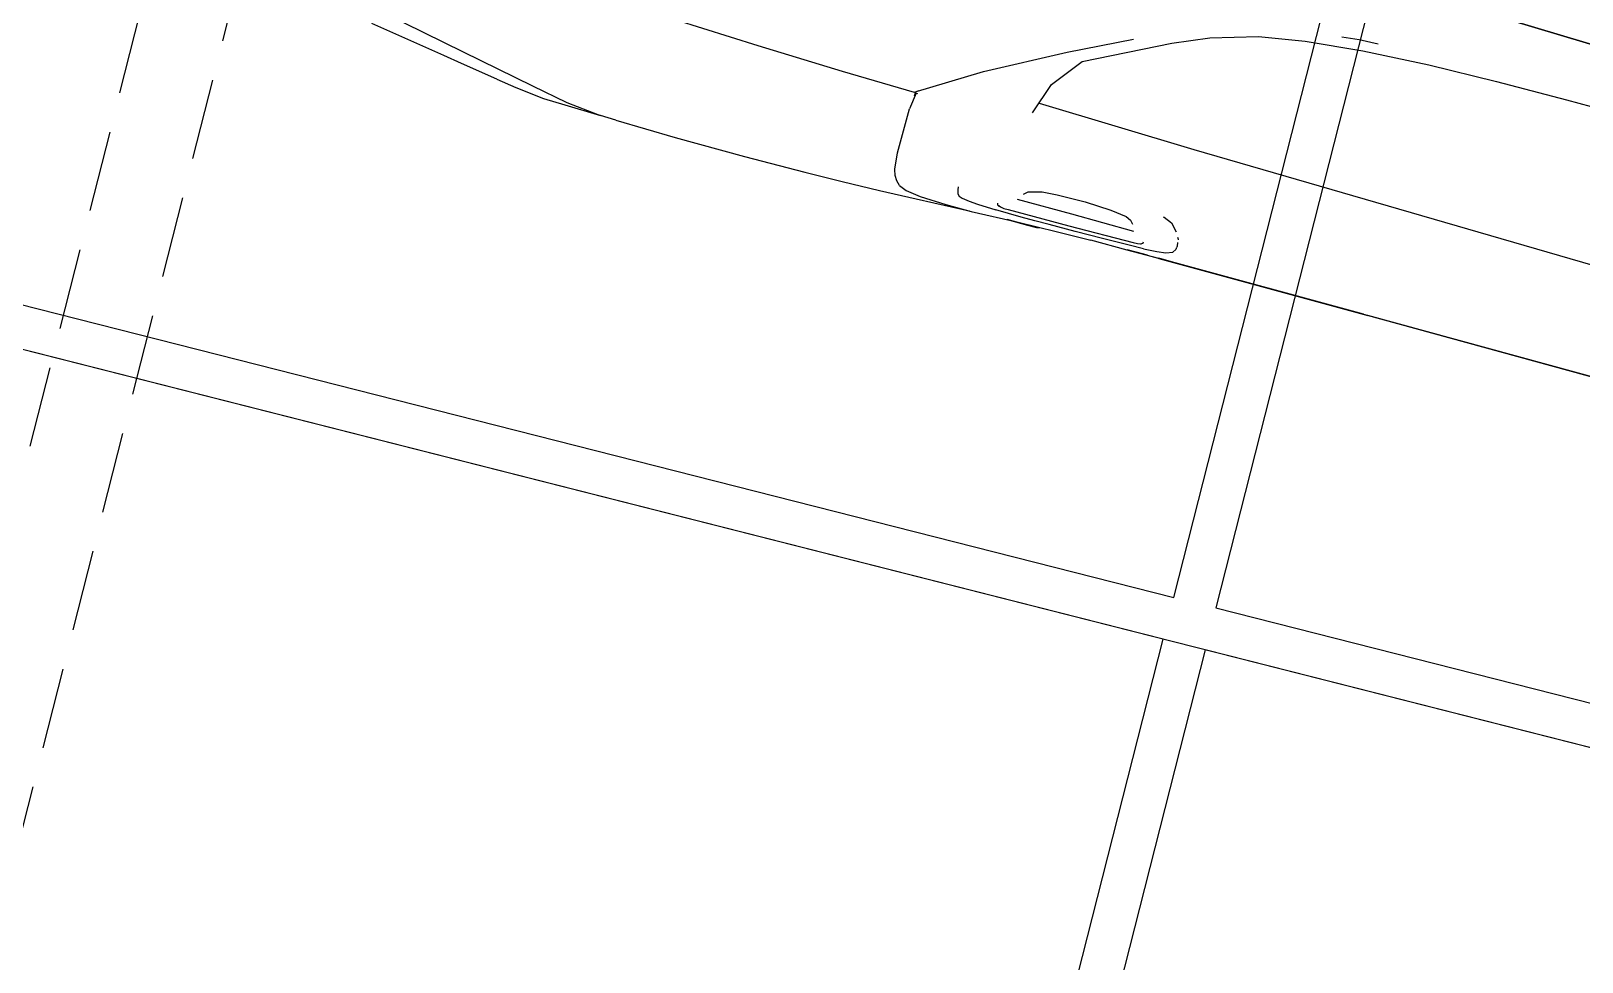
# Model space of a CAD drawing. Header units: inches. Extents: x 6322 to 85903, y -36042 to 7673.
# Drawn here: x 77881.8 to 77953.6, y 964 to 1007.1 of the extents above; entities that cross this region are included whole.
import ezdxf

# ---------------------------------------------------------------- set-up
doc = ezdxf.new("R2010")
doc.units = ezdxf.units.IN
doc.header["$LTSCALE"] = 10
doc.linetypes.add('Amconstr', pattern=[9999, 9999, 0])
doc.linetypes.add('HIDDEN2', pattern=[0.1875, 0.125, -0.0625])
for name, color, linetype in [('ADSK_ASSOC_ENTITY_BACKUPS', 7, 'Continuous'), ('CAR1', 250, 'Continuous'), ('PARK LINE', 2, 'Continuous'), ('SHADE I SEC BEAM', 11, 'HIDDEN2'), ('SOLAR PANEL', 10, 'Continuous'), ('WALL', 4, 'Continuous')]:
    doc.layers.add(name, color=color, linetype=linetype)

# ---------------------------------------------------------------- blocks, each defined once
blk = doc.blocks.new('*U171')
at = {"layer": 'SOLAR PANEL'}
blk.add_lwpolyline([(-39, 18), (-39, -18), (39, -18), (39, 18)], close=True, dxfattribs=at)
blk = doc.blocks.new('*U172')
at = {"layer": 'SOLAR PANEL', "color": 0, "linetype": 'ByBlock', "lineweight": -2}
for p in [(0, 760), (80, 760), (0, 722), (80, 722)]:
    blk.add_blockref('*U171', p, dxfattribs=at)
blk = doc.blocks.new('*U79')
at = {"layer": 'SOLAR PANEL', "xscale": -1, "rotation": 165.7461911174656}
blk.add_blockref('*U172', (-184.487, 86.074), dxfattribs=at)
blk = doc.blocks.new('*U104')
at = {"layer": 'ADSK_ASSOC_ENTITY_BACKUPS', "linetype": 'Amconstr', "lineweight": 25}
blk.add_blockref('*U79', (0, 0), dxfattribs=at)
at = {"layer": 'SOLAR PANEL', "color": 0, "linetype": 'ByBlock', "lineweight": -2}
blk.add_blockref('*U79', (0, 0), dxfattribs=at)
blk = doc.blocks.new('*U156')
at = {"layer": 'PARK LINE', "linetype": 'Amconstr', "lineweight": 25}
blk.add_line((-22.292, 5.663), (-218.073, 55.399), dxfattribs=at)
blk = doc.blocks.new('*U157')
at = {"layer": 'PARK LINE', "color": 0, "linetype": 'ByBlock', "lineweight": -2}
blk.add_blockref('*U156', (-182.694, -719.157), dxfattribs=at)
blk = doc.blocks.new('*U143')
at = {"layer": 'SHADE I SEC BEAM', "ltscale": 3}
blk.add_lwpolyline([(-119.447, -478.315), (-123.324, -477.33), (119.447, 478.315), (123.324, 477.33)], close=True, dxfattribs=at)
blk = doc.blocks.new('*U144')
at = {"layer": 'WALL', "color": 0, "linetype": 'ByBlock', "lineweight": -2}
blk.add_blockref('*U143', (0, 0), dxfattribs=at)
blk = doc.blocks.new('A$C6e495745')
at = {"layer": 'CAR1'}
for p, q in [((113.473, 78.573), (124.916, 78.515)), ((125.125, 78.503), (113.538, 78.57)), ((134.942, 78.482), (124.916, 78.515)), ((125.125, 78.503), (134.332, 78.47)), ((134.332, 78.47), (134.942, 78.469)), ((134.966, 78.469), (134.371, 78.469)), ((134.371, 78.469), (134.373, 78.469)), ((134.942, 78.482), (136.449, 78.477)), ((135.502, 78.469), (134.966, 78.469)), ((135.733, 78.225), (135.116, 78.188)), ((135.487, 78.469), (136.026, 78.472)), ((135.733, 78.225), (136.42, 78.242)), ((136.026, 78.472), (136.454, 78.474)), ((136.42, 78.242), (137.693, 78.264)), ((136.449, 78.477), (138.187, 78.477)), ((137.693, 78.264), (138.994, 78.273)), ((139.85, 78.511), (138.187, 78.477)), ((138.994, 78.273), (140.246, 78.281)), ((141.66, 78.542), (139.85, 78.511)), ((140.246, 78.281), (140.923, 78.278)), ((140.776, 78.561), (140.555, 78.523)), ((141.21, 78.561), (140.776, 78.561)), ((140.776, 78.561), (141.21, 78.561)), ((140.923, 78.278), (141.579, 78.276)), ((142.173, 78.561), (141.21, 78.561)), ((141.21, 78.561), (142.173, 78.561)), ((141.579, 78.276), (142.798, 78.258)), ((143.879, 78.622), (141.66, 78.542)), ((143.696, 78.229), (142.798, 78.258)), ((144.103, 78.197), (143.696, 78.229)), ((145.1, 78.628), (143.879, 78.622)), ((143.982, 78.623), (143.959, 78.622)), ((146.501, 78.725), (143.982, 78.623)), ((146.338, 78.571), (145.1, 78.628)), ((147.048, 78.472), (146.338, 78.571)), ((148.237, 78.787), (146.501, 78.725)), ((147.402, 78.323), (147.048, 78.472)), ((147.402, 78.323), (147.578, 78.16)), ((150.014, 78.839), (148.237, 78.787)), ((151.791, 78.878), (150.014, 78.839)), ((154.675, 78.902), (151.791, 78.878)), ((157.989, 78.878), (154.675, 78.902)), ((160.859, 78.82), (157.989, 78.878)), ((160.859, 78.82), (161.594, 78.797)), ((161.725, 78.787), (161.594, 78.797)), ((163.318, 78.748), (161.595, 78.797)), ((161.598, 78.796), (161.9, 78.787)), ((163.261, 78.61), (161.725, 78.787)), ((164.984, 78.285), (163.261, 78.61)), ((164.353, 78.715), (163.318, 78.748)), ((165.711, 78.558), (164.353, 78.715)), ((168.492, 77.596), (164.984, 78.285)), ((166.669, 78.408), (165.711, 78.558)), ((166.669, 78.408), (168.43, 78.135)), ((134.271, 77.709), (134.273, 77.752)), ((134.29, 77.534), (134.271, 77.709)), ((134.272, 77.769), (134.29, 77.879)), ((134.385, 78.025), (134.29, 77.879)), ((134.692, 78.132), (134.385, 78.025)), ((135.116, 78.188), (134.692, 78.132)), ((135.833, 77.999), (135.815, 77.916)), ((135.833, 77.999), (135.885, 78.028)), ((135.932, 78.04), (135.885, 78.028)), ((136.072, 78.064), (135.932, 78.04)), ((136.277, 78.072), (136.072, 78.064)), ((139.345, 78.097), (136.277, 78.072)), ((136.373, 77.564), (139.351, 77.534)), ((142.248, 78.102), (139.345, 78.097)), ((139.351, 77.534), (141.966, 77.536)), ((142.459, 78.096), (142.248, 78.102)), ((142.632, 78.075), (142.459, 78.096)), ((142.724, 78.038), (142.632, 78.075)), ((142.642, 78.071), (142.692, 78.064)), ((142.692, 78.064), (142.775, 78.025)), ((142.775, 78.025), (142.724, 78.038)), ((142.775, 78.025), (142.791, 77.932)), ((144.451, 78.145), (144.103, 78.197)), ((144.611, 78.091), (144.451, 78.145)), ((144.697, 78.006), (144.611, 78.091)), ((144.747, 77.818), (144.697, 78.006)), ((144.759, 77.683), (144.747, 77.818)), ((147.578, 78.16), (147.716, 77.931)), ((147.716, 77.931), (147.794, 77.671)), ((147.794, 77.671), (147.803, 77.641)), ((147.803, 77.641), (147.814, 77.563)), ((147.814, 77.563), (147.877, 76.887)), ((168.43, 78.135), (169.315, 77.987)), ((172.481, 76.823), (168.492, 77.596)), ((169.315, 77.987), (172.923, 77.433)), ((134.307, 77.377), (134.303, 77.41)), ((134.352, 77.303), (134.307, 77.377)), ((134.487, 77.08), (134.485, 77.083)), ((134.805, 76.735), (134.487, 77.08)), ((136.661, 77.111), (136.517, 77.259)), ((136.908, 76.991), (136.661, 77.111)), ((137.669, 76.891), (136.908, 76.991)), ((138.91, 76.832), (137.669, 76.891)), ((140.24, 76.845), (138.91, 76.832)), ((140.947, 76.901), (140.24, 76.845)), ((141.249, 76.98), (140.947, 76.901)), ((141.566, 77.069), (141.249, 76.98)), ((141.749, 77.221), (141.566, 77.069)), ((147.877, 76.887), (147.877, 75.659)), ((135.198, 76.564), (134.805, 76.735)), ((135.246, 76.556), (135.198, 76.564)), ((147.877, 75.659), (147.877, 74.786)), ((147.768, 74.003), (147.877, 74.786)), ((147.866, 73.977), (145.015, 72.232)), ((147.811, 74.001), (147.691, 74.004)), ((147.694, 73.872), (147.82, 73.972)), ((147.811, 73.972), (147.811, 74.152)), ((147.811, 73.943), (147.811, 73.965)), ((151.337, 73.904), (147.866, 73.977)), ((155.408, 73.779), (151.337, 73.904)), ((134.676, 73.181), (110.975, 73.651)), ((142.325, 73.489), (141.821, 71.987)), ((159.43, 73.604), (155.408, 73.779)), ((142.15, 72.97), (134.676, 73.181)), ((141.821, 71.987), (140.729, 70.595)), ((145.015, 72.232), (141.506, 70.359)), ((140.729, 70.595), (136.949, 68.702)), ((141.506, 70.359), (138.704, 68.972)), ((136.949, 68.702), (135.309, 68.002)), ((135.309, 68.002), (133.149, 67.357)), ((128.314, 66.738), (125.201, 66.579)), ((131.016, 67.002), (128.314, 66.738)), ((133.149, 67.357), (131.016, 67.002)), ((118.624, 66.488), (112.19, 66.49)), ((121.984, 66.507), (118.624, 66.488)), ((125.201, 66.579), (121.984, 66.507)), ((128.618, 66.281), (127.72, 66.244)), ((129.43, 66.373), (128.618, 66.281)), ((122.158, 63.605), (117.201, 63.738)), ((117.201, 63.738), (122.158, 63.605))]:
    blk.add_line(p, q, dxfattribs=at)

msp = doc.modelspace()

# ---------------------------------------------------------------- block references
at = {"layer": 'CAR1', "rotation": 164.9497587353136}
msp.add_blockref('A$C6e495745', (78084.66424, 1037.30417), dxfattribs=at)
at = {"layer": 'PARK LINE', "linetype": 'Amconstr', "lineweight": 25, "xscale": -1, "rotation": 151.4923822348115}
msp.add_blockref('*U157', (77907.53228, 220.14157), dxfattribs=at)
at = {"layer": 'SOLAR PANEL', "linetype": 'Amconstr', "lineweight": 25, "xscale": -1, "rotation": 151.4923822348075}
msp.add_blockref('*U104', (77917.38099, 258.91015), dxfattribs=at)
at = {"layer": 'WALL'}
msp.add_blockref('*U144', (77819.50465, 734.65506), dxfattribs=at)

doc.saveas('drawing.dxf')
